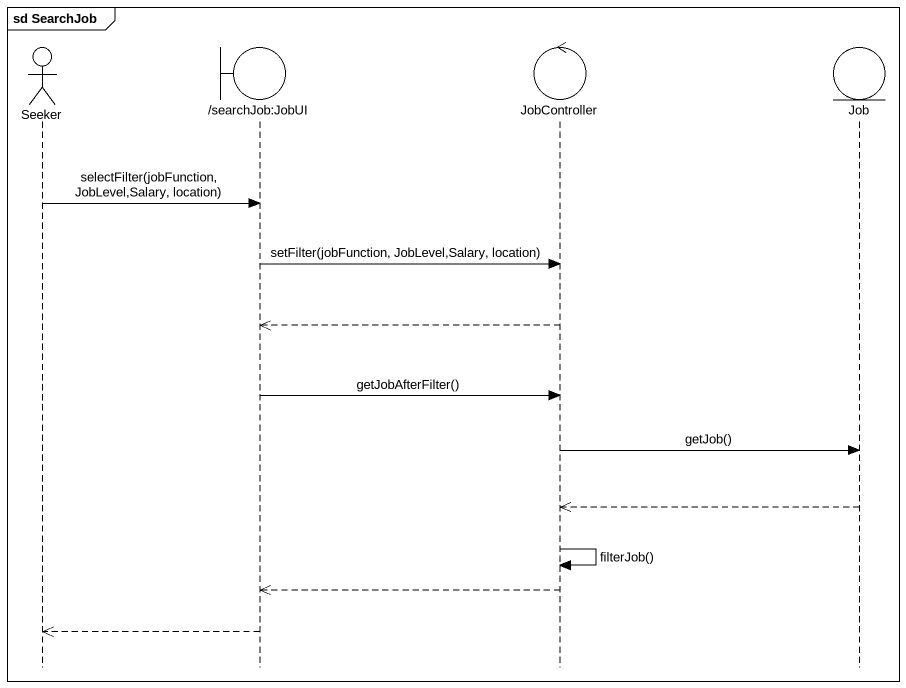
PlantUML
@startuml
mainframe sd SearchJob
hide footbox
actor Seeker
boundary "/searchJob:JobUI" as searchJob_JobUI
control JobController
entity Job

Seeker -> searchJob_JobUI : selectFilter(jobFunction, JobLevel,Salary, location)
searchJob_JobUI -> JobController : setFilter(jobFunction, JobLevel,Salary, location)
JobController -->> searchJob_JobUI
searchJob_JobUI -> JobController : getJobAfterFilter()
JobController -> Job : getJob()
Job -->> JobController
JobController -> JobController : filterJob()
JobController -->> searchJob_JobUI
searchJob_JobUI -->> Seeker
@enduml
